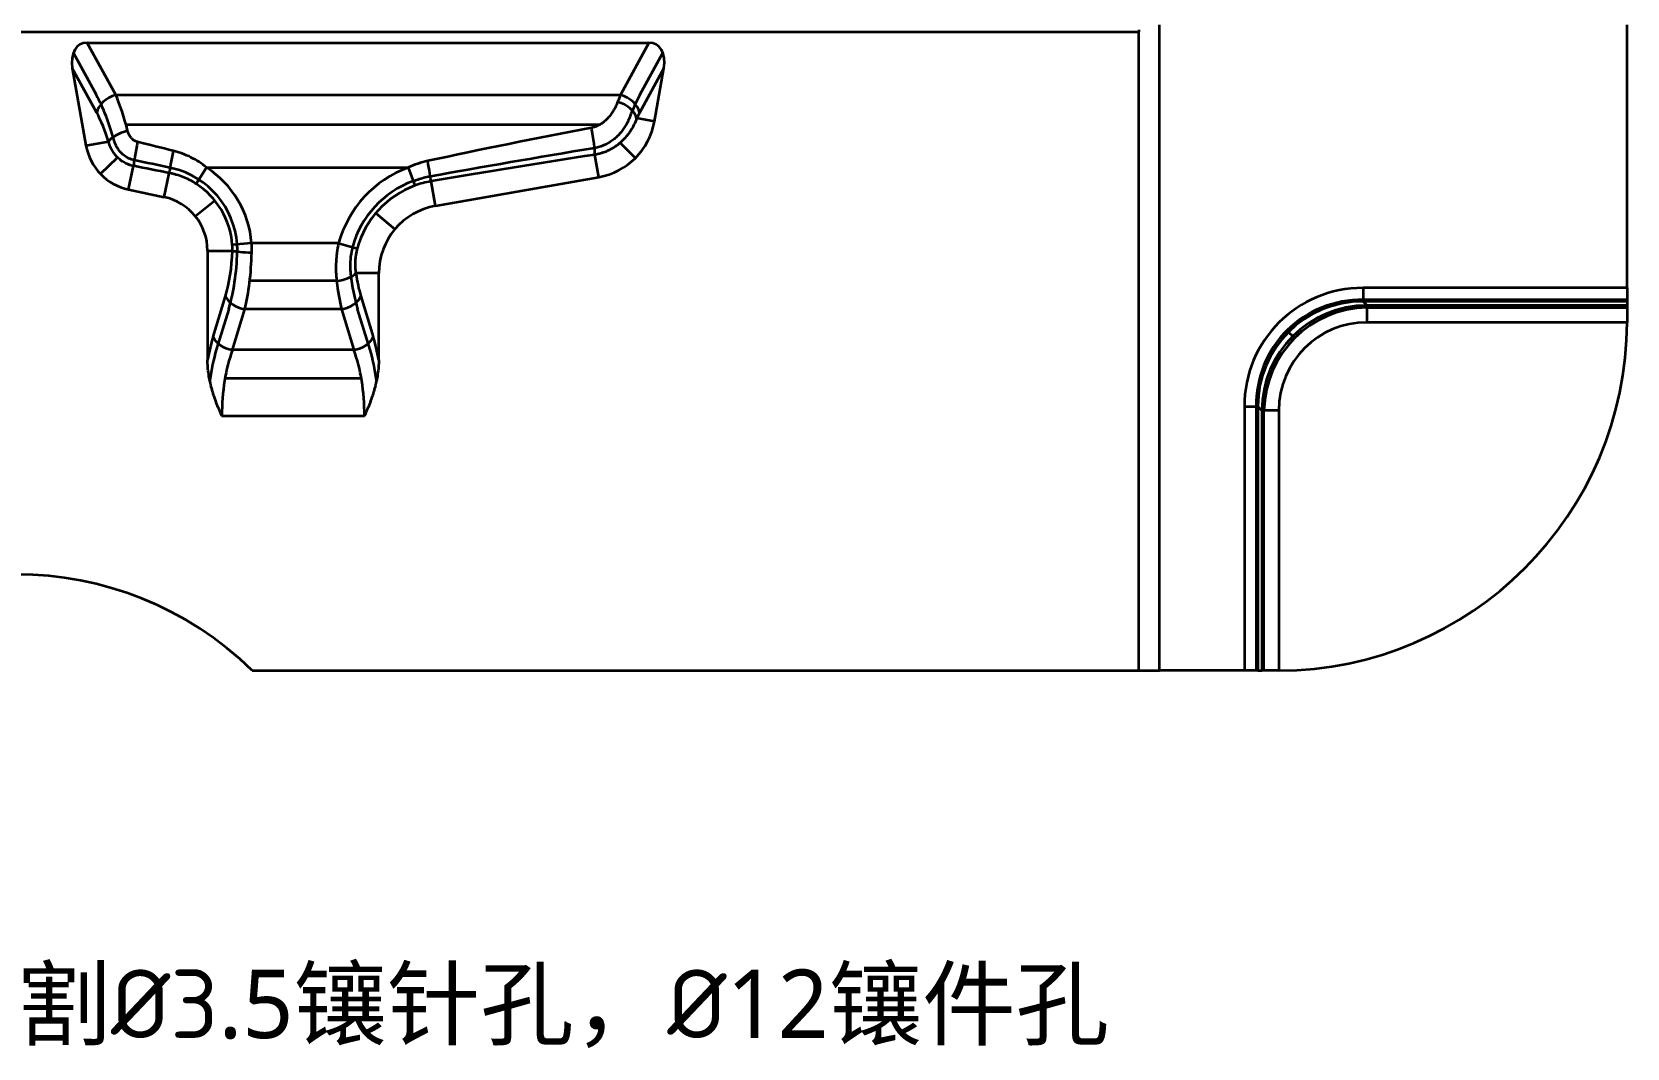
# Model space of a CAD drawing. Header units: millimetres. Extents: x 126 to 861, y 86 to 521.
# Drawn here: x 363.1 to 595.9, y 85.7 to 234 of the extents above; entities that cross this region are included whole.
import ezdxf

# ---------------------------------------------------------------- set-up
doc = ezdxf.new("R2010")
doc.units = ezdxf.units.MM
doc.layers.add('10', color=7, linetype='Continuous', true_color=0xffffff)
doc.styles.add('Capful-A', font='')
doc.styles.get('Capful-A').set_extended_font_data('Microsoft YaHei')

msp = doc.modelspace()

# ---------------------------------------------------------------- linework, layer by layer
at = {"layer": '10', "color": 7, "linetype": 'Continuous', "lineweight": 35}
for p, q in [((197.172, 234), (524.672, 234)), ((524.672, 140.775), (524.672, 234)), ((527.683, 140.775), (527.683, 235.033)), ((595.922, 196.638), (595.922, 235.033)), ((372.514, 224.795), (369.152, 230.953)), ((371.184, 232.419), (453.161, 232.419)), ((375.336, 224.813), (371.184, 232.419)), ((453.161, 232.419), (449.009, 224.813)), ((451.831, 224.795), (455.193, 230.953)), ((369.005, 228.713), (370.995, 217.429)), ((372.56, 222.202), (369.005, 228.713)), ((455.34, 228.713), (451.785, 222.202)), ((453.967, 220.929), (455.34, 228.713)), ((375.336, 224.813), (449.009, 224.813)), ((453.967, 220.929), (451.367, 221.387)), ((445.915, 220.419), (376.857, 220.419)), ((370.995, 217.429), (374.304, 218.012)), ((448.967, 217.817), (451.19, 215.594)), ((373.119, 213.261), (375.613, 215.67)), ((377.21, 210.993), (377.941, 214.429)), ((388.606, 214.206), (387.073, 211.84)), ((388.606, 214.206), (418.017, 214.206)), ((418.017, 214.206), (418.996, 211.562)), ((445.855, 212.817), (445.281, 216.075)), ((382.4, 209.89), (383.147, 213.402)), ((422.001, 208.611), (421.369, 212.196)), ((422.001, 208.611), (445.855, 212.817)), ((377.21, 210.993), (382.4, 209.89)), ((386.954, 207.099), (389.79, 209.396)), ((413.281, 207.536), (416.077, 205.191)), ((395.164, 203.156), (392.353, 202.944)), ((407.866, 203.156), (395.164, 203.156)), ((407.866, 203.156), (410.583, 202.404)), ((388.737, 202.065), (388.737, 186.132)), ((388.737, 202.065), (392.368, 202.065)), ((413.737, 198.763), (410.391, 198.763)), ((413.737, 186.132), (413.737, 198.763)), ((394.906, 197.697), (407.568, 197.697)), ((595.922, 196.638), (557.389, 196.638)), ((557.389, 196.638), (557.389, 194.658)), ((595.922, 196.638), (595.922, 194.658)), ((389.551, 189.507), (391.364, 195.443)), ((391.834, 193.537), (390.021, 187.601)), ((392.371, 187.578), (394.184, 193.515)), ((408.291, 193.515), (394.184, 193.515)), ((408.291, 193.515), (410.104, 187.578)), ((412.453, 187.601), (410.64, 193.537)), ((411.11, 195.443), (412.923, 189.507)), ((595.922, 194.899), (557.389, 194.899)), ((595.922, 194.658), (557.389, 194.658)), ((557.969, 194.078), (557.389, 194.658)), ((595.922, 194.078), (557.969, 194.078)), ((557.969, 191.602), (557.969, 194.078)), ((557.969, 193.775), (595.922, 193.775)), ((595.922, 194.658), (595.922, 194.078)), ((595.922, 194.078), (595.922, 191.775)), ((595.922, 191.602), (557.969, 191.602)), ((546.502, 190.195), (547.117, 189.58)), ((410.104, 187.578), (392.371, 187.578)), ((411.187, 183.396), (391.287, 183.396)), ((540.059, 179.308), (542.04, 179.308)), ((540.059, 179.308), (540.059, 140.775)), ((541.798, 179.308), (541.798, 140.775)), ((542.04, 179.308), (542.04, 140.775)), ((542.62, 178.728), (542.04, 179.308)), ((411.637, 177.936), (390.838, 177.936)), ((545.095, 178.728), (542.62, 178.728)), ((542.62, 178.728), (542.62, 140.775)), ((542.922, 140.775), (542.922, 178.728)), ((545.095, 178.728), (545.095, 140.775)), ((395.258, 140.775), (524.672, 140.775)), ((524.672, 140.775), (527.683, 140.775)), ((540.059, 140.775), (527.683, 140.775)), ((542.04, 140.775), (540.059, 140.775)), ((542.04, 140.775), (542.62, 140.775)), ((544.922, 140.775), (542.62, 140.775))]:
    msp.add_line(p, q, dxfattribs=at)
for centre, radius, start, end in [((444.119, 222.665), 10, 280, 350), ((378.874, 218.818), 8, 190, 258), ((380.737, 202.065), 14.468, 4.32819, 57.05256), ((423.737, 198.763), 16.468, 110.32374, 164.5265), ((380.737, 202.065), 12.368, 4.32819, 76.24505), ((423.737, 198.763), 14.368, 110.32374, 164.5265), ((380.737, 202.065), 8, 0, 78), ((380.737, 202.065), 11.649, 4.32819, 57.05256), ((423.737, 198.763), 13.649, 110.32374, 164.5265), ((423.737, 198.763), 10, 100, 180), ((544.922, 191.775), 51, 270.1946, 359.8054), ((360.923, 105.775), 49.03, 45.54892, 134.45108)]:
    msp.add_arc(centre, radius, start, end, dxfattribs=at)
for centre, major_axis, ratio, start_param, end_param in [((372.342, 228.176), (-2.179, 3.992), 0.6596645, 5.9375246, 7.3815194), ((452.003, 228.176), (2.179, 3.992), 0.6596645, 5.1848512, 6.6288461), ((370.455, 214.206), (-3.039, 14.961), 0.3568064, 4.9062787, 5.4238342), ((375.336, 222.691), (-2.633, -1.437), 0.6596645, 4.3667283, 5.8107231), ((373.697, 214.206), (-2.312, 14.985), 0.2893713, 5.0339028, 5.4531784), ((450.649, 214.206), (2.312, 14.985), 0.2893713, 0.8300069, 0.9218953), ((448.591, 221.877), (2.701, -1.306), 0.5991574, 0.4413805, 1.8527956), ((449.009, 222.691), (2.633, -1.437), 0.6596645, 0.4724622, 1.9164571), ((453.89, 214.206), (3.039, 14.961), 0.3568064, 0.8593512, 1.1290003), ((370.92, 213.716), (-2.431, 11.969), 0.3568064, 5.0061665, 5.4254422), ((453.425, 213.716), (2.431, 11.969), 0.3568064, 0.8577431, 0.9496315), ((377.08, 218.502), (-2.859, -0.909), 0.3431862, 4.6036761, 5.9104814), ((441.634, 214.206), (72.548, 14.139), 0.0690602, 1.5138111, 1.8474546), ((444.791, 218.852), (0.453, -2.966), 0.0632324, 0.3497958, 1.9635356), ((378.527, 217.186), (-0.571, -2.945), 0.0487792, 4.4661111, 5.9336856), ((372.198, 214.206), (-60.226, 14.157), 0.0823254, 4.5390527, 4.6264806), ((383.733, 216.16), (-0.589, -2.942), 0.0323857, 4.5520591, 5.9339284), ((460.019, 214.206), (90.69, 14.115), 0.0559844, 1.726011, 2.0036567), ((371.612, 211.448), (-60.233, 11.298), 0.0671226, 4.5322937, 4.6197217), ((356.843, 214.206), (-75.291, 14.123), 0.0671226, 4.3664739, 4.439574), ((420.879, 214.972), (0.509, -2.956), 0.0108612, 0.3490873, 1.6337664), ((442.124, 211.43), (72.552, 11.292), 0.0559844, 1.5185561, 1.8521996), ((388.019, 203.156), (0, 12), 0.3639702, 4.0142573, 4.6212704), ((387.645, 203.156), (0, 15), 0.3639702, 4.0161662, 4.6311376), ((395.187, 202.065), (-2.998, 0.1), 0.0909427, 0.3505808, 1.5738208), ((390.838, 203.156), (0, 15), 0.2911762, 4.0142573, 4.6212704), ((407.572, 198.763), (2.97, 0.425), 0.3629261, 4.6604625, 5.9073538), ((414.829, 203.156), (0, 15), 0.3639702, 1.8706566, 2.2670191), ((414.456, 203.156), (0, 12), 0.3639702, 1.9456479, 2.268928), ((411.637, 203.156), (0, 15), 0.2911762, 1.9456479, 2.268928), ((557.731, 178.966), (-12.616, 12.616), 0.9808148, 5.5074723, 7.0588983), ((394.184, 195.443), (-2.869, 0.876), 0.6258868, 0.4539688, 1.7596683), ((408.291, 195.443), (2.869, 0.876), 0.6258868, 4.523517, 5.8292166), ((557.45, 179.247), (-11.175, 11.175), 0.9808148, 5.4920126, 7.0743581), ((557.731, 178.966), (-11.229, 11.229), 0.9760289, 5.5074723, 7.0588983), ((558.223, 178.474), (-11.106, 11.106), 0.9868637, 5.5074723, 7.0588983), ((558.575, 178.123), (-11.175, 11.175), 0.9808148, 5.526804, 7.0395666), ((558.223, 178.474), (-9.372, 9.372), 0.9808148, 5.5074723, 7.0588983), ((394.57, 177.936), (0, 18), 0.3639702, 0.8726646, 1.0980841), ((392.371, 189.507), (-2.869, 0.876), 0.6258868, 0.4539688, 1.7596683), ((410.104, 189.507), (2.869, 0.876), 0.6258868, 4.523517, 5.8292166), ((407.904, 177.936), (0, 18), 0.3639702, 5.1851012, 5.4105207), ((394.197, 177.936), (0, 15), 0.3639702, 0.8706882, 1.2191091), ((397.389, 177.936), (0, 15), 0.4367643, 0.8726646, 1.5707963), ((405.085, 177.936), (0, 15), 0.4367643, 4.7123893, 5.4105207), ((408.278, 177.936), (0, 15), 0.3639702, 5.0640762, 5.4124971)]:
    msp.add_ellipse(centre, major_axis=major_axis, ratio=ratio, start_param=start_param, end_param=end_param, dxfattribs=at)
for points, knots in [([(524.672, 234.292), (524.672, 234.249), (524.672, 234.172), (524.672, 234.077), (524.672, 233.988), (524.672, 233.987), (524.672, 234)], [0, 0, 0, 0, 0.2247563, 0.4416925, 0.7309407, 1, 1, 1, 1]), ([(448.591, 223.795), (448.517, 223.605), (448.437, 223.415), (448.26, 223.033), (448.163, 222.842), (448.002, 222.555), (447.946, 222.459), (447.857, 222.317), (447.826, 222.269), (447.764, 222.174), (447.732, 222.127), (447.57, 221.892), (447.429, 221.709), (447.123, 221.357), (446.958, 221.188), (446.688, 220.948), (446.594, 220.871), (446.471, 220.778), (446.447, 220.759), (446.397, 220.722), (446.371, 220.704), (446.295, 220.651), (446.243, 220.616), (446.086, 220.515), (445.979, 220.452), (445.758, 220.336), (445.644, 220.282), (445.469, 220.21), (445.409, 220.187), (445.289, 220.144), (445.228, 220.124), (445.043, 220.068), (444.918, 220.037), (444.791, 220.013)], [0, 0, 0, 0, 0.125, 0.125, 0.25, 0.25, 0.3125, 0.3125, 0.34375, 0.34375, 0.375, 0.375, 0.5, 0.5, 0.625, 0.625, 0.6875, 0.6875, 0.703125, 0.703125, 0.71875, 0.71875, 0.75, 0.75, 0.8125, 0.8125, 0.875, 0.875, 0.90625, 0.90625, 0.9375, 0.9375, 1, 1, 1, 1]), ([(450.364, 221.583), (450.231, 221.234), (450.072, 220.885), (449.659, 220.134), (449.399, 219.744), (448.95, 219.196), (448.791, 219.02), (448.45, 218.68), (448.268, 218.516), (447.694, 218.054), (447.282, 217.791), (446.4, 217.36), (445.923, 217.192), (445.367, 217.07), (445.293, 217.055), (445.219, 217.041)], [0, 0, 0, 0, 0.1708546, 0.1708546, 0.3704873, 0.3704873, 0.4703036, 0.4703036, 0.57012, 0.57012, 0.7697527, 0.7697527, 0.9693853, 0.9693853, 1, 1, 1, 1]), ([(451.367, 221.387), (451.254, 221.076), (451.125, 220.767), (450.829, 220.16), (450.663, 219.862), (450.429, 219.497), (450.357, 219.388), (450.282, 219.28), (450.231, 219.208), (450.205, 219.173), (450.075, 218.995), (449.967, 218.856), (449.628, 218.451), (449.385, 218.196), (448.992, 217.836), (448.857, 217.72), (448.646, 217.552), (448.575, 217.497), (448.43, 217.39), (448.356, 217.337), (448.206, 217.234), (448.131, 217.184), (448.016, 217.111), (447.977, 217.087), (447.9, 217.04), (447.705, 216.924), (447.348, 216.731), (446.855, 216.51), (446.516, 216.387), (446.172, 216.276), (445.997, 216.227), (445.775, 216.173), (445.731, 216.163), (445.641, 216.143), (445.597, 216.134), (445.462, 216.107), (445.371, 216.09), (445.281, 216.075)], [0, 0, 0, 0, 0.125, 0.125, 0.25, 0.25, 0.28125, 0.296875, 0.296875, 0.3125, 0.3125, 0.375, 0.375, 0.5, 0.5, 0.5625, 0.5625, 0.59375, 0.59375, 0.625, 0.625, 0.65625, 0.65625, 0.671875, 0.671875, 0.6875, 0.75, 0.8125, 0.875, 0.875, 0.9375, 0.9375, 0.953125, 0.953125, 0.96875, 0.96875, 1, 1, 1, 1]), ([(378.527, 217.931), (378.478, 217.943), (378.431, 217.957), (378.36, 217.981), (378.337, 217.99), (378.291, 218.009), (378.269, 218.018), (378.157, 218.069), (378.072, 218.118), (377.952, 218.2), (377.913, 218.229), (377.856, 218.275), (377.838, 218.291), (377.801, 218.323), (377.783, 218.34), (377.695, 218.423), (377.63, 218.493), (377.51, 218.642), (377.455, 218.72), (377.392, 218.821), (377.38, 218.842), (377.356, 218.883), (377.321, 218.945), (377.289, 219.008), (377.228, 219.136), (377.193, 219.222), (377.13, 219.397), (377.103, 219.486), (377.08, 219.576)], [0, 0, 0, 0, 0.0625, 0.0625, 0.09375, 0.09375, 0.125, 0.125, 0.25, 0.25, 0.3125, 0.3125, 0.34375, 0.34375, 0.375, 0.375, 0.5, 0.5, 0.625, 0.625, 0.65625, 0.65625, 0.6875, 0.75, 0.75, 0.875, 0.875, 1, 1, 1, 1]), ([(377.941, 214.429), (377.829, 214.451), (377.719, 214.478), (377.555, 214.525), (377.5, 214.541), (377.392, 214.577), (377.338, 214.595), (377.072, 214.692), (376.867, 214.784), (376.571, 214.944), (376.474, 215.001), (376.331, 215.092), (376.284, 215.123), (376.191, 215.187), (376.145, 215.22), (375.917, 215.39), (375.747, 215.537), (375.43, 215.852), (375.283, 216.021), (375.114, 216.245), (375.064, 216.313), (375.016, 216.383), (374.985, 216.43), (374.969, 216.453), (374.892, 216.572), (374.835, 216.668), (374.672, 216.962), (374.579, 217.164), (374.42, 217.579), (374.355, 217.793), (374.304, 218.012)], [0, 0, 0, 0, 0.0625, 0.0625, 0.09375, 0.09375, 0.125, 0.125, 0.25, 0.25, 0.3125, 0.3125, 0.34375, 0.34375, 0.375, 0.375, 0.5, 0.5, 0.625, 0.625, 0.65625, 0.671875, 0.671875, 0.6875, 0.6875, 0.75, 0.75, 0.875, 0.875, 1, 1, 1, 1]), ([(378.042, 215.268), (377.774, 215.329), (377.51, 215.421), (377.006, 215.661), (376.769, 215.807), (376.326, 216.151), (376.122, 216.347), (375.765, 216.771), (375.607, 217.002), (375.342, 217.488), (375.235, 217.739), (375.137, 218.05), (375.122, 218.101), (375.107, 218.152)], [0, 0, 0, 0, 0.1902532, 0.1902532, 0.3832003, 0.3832003, 0.5761474, 0.5761474, 0.7690945, 0.7690945, 0.9620416, 0.9620416, 1, 1, 1, 1]), ([(388.606, 214.206), (388.247, 214.497), (387.876, 214.765), (387.111, 215.26), (386.716, 215.486), (385.903, 215.895), (385.484, 216.078), (384.945, 216.279), (384.837, 216.317), (384.618, 216.392), (384.509, 216.427), (384.179, 216.53), (383.957, 216.592), (383.733, 216.648)], [0, 0, 0, 0, 0.25, 0.25, 0.5, 0.5, 0.75, 0.75, 0.8125, 0.8125, 0.875, 0.875, 1, 1, 1, 1]), ([(420.879, 215.164), (420.384, 215.057), (419.899, 214.924), (418.945, 214.604), (418.477, 214.419), (418.017, 214.206)], [0, 0, 0, 0, 0.5, 0.5, 1, 1, 1, 1]), ([(387.073, 211.84), (386.773, 212.034), (386.466, 212.211), (385.837, 212.532), (385.516, 212.677), (384.86, 212.936), (384.525, 213.05), (384.099, 213.174), (384.013, 213.198), (383.841, 213.244), (383.582, 213.31), (383.322, 213.368), (383.147, 213.402)], [0, 0, 0, 0, 0.25, 0.25, 0.5, 0.5, 0.75, 0.75, 0.8125, 0.8125, 0.875, 1, 1, 1, 1]), ([(421.26, 212.894), (421.158, 212.876), (421.056, 212.856), (420.368, 212.715), (419.789, 212.557), (419.066, 212.304), (418.914, 212.248), (418.764, 212.19)], [0, 0, 0, 0, 0.1208612, 0.1208612, 0.8151156, 0.8151156, 1, 1, 1, 1]), ([(421.369, 212.196), (420.964, 212.126), (420.563, 212.039), (419.772, 211.829), (419.382, 211.705), (418.996, 211.562)], [0, 0, 0, 0, 0.5, 0.5, 1, 1, 1, 1]), ([(407.866, 203.156), (407.764, 202.695), (407.681, 202.232), (407.603, 201.651), (407.588, 201.535), (407.562, 201.302), (407.55, 201.185), (407.517, 200.836), (407.484, 200.373), (407.47, 199.912), (407.467, 199.625), (407.467, 199.567), (407.467, 199.453), (407.468, 199.281), (407.471, 199.111), (407.489, 198.546), (407.522, 198.102), (407.572, 197.664)], [0, 0, 0, 0, 0.25, 0.25, 0.3125, 0.3125, 0.375, 0.375, 0.5, 0.625, 0.625, 0.65625, 0.65625, 0.6875, 0.75, 0.75, 1, 1, 1, 1]), ([(409.894, 202.595), (409.871, 202.508), (409.849, 202.42), (409.591, 201.328), (409.505, 200.324), (409.573, 199.122), (409.59, 198.923), (409.613, 198.726)], [0, 0, 0, 0, 0.0678398, 0.0678398, 0.8433502, 0.8433502, 1, 1, 1, 1]), ([(410.583, 202.404), (410.498, 202.098), (410.43, 201.79), (410.368, 201.401), (410.356, 201.323), (410.341, 201.207), (410.331, 201.129), (410.305, 200.895), (410.278, 200.547), (410.272, 200.24), (410.273, 200.011), (410.275, 199.935), (410.28, 199.784), (410.284, 199.709), (410.307, 199.337), (410.342, 199.046), (410.391, 198.763)], [0, 0, 0, 0, 0.25, 0.25, 0.3125, 0.3125, 0.34375, 0.375, 0.5, 0.625, 0.625, 0.6875, 0.6875, 0.75, 0.75, 1, 1, 1, 1]), ([(390.838, 177.936), (390.833, 177.946), (390.829, 177.956), (390.82, 177.977), (390.806, 178.007), (390.774, 178.079), (390.711, 178.221), (390.587, 178.507), (390.483, 178.752), (390.278, 179.245), (390.147, 179.576), (389.897, 180.242), (389.748, 180.662), (389.611, 181.085), (389.557, 181.255), (389.531, 181.34), (389.453, 181.596), (389.403, 181.767), (389.261, 182.28), (389.176, 182.624), (389.025, 183.315), (388.959, 183.662), (388.852, 184.36), (388.81, 184.711), (388.753, 185.418), (388.737, 185.774), (388.737, 186.132)], [0, 0, 0, 0, 0.0039062, 0.0039062, 0.0078125, 0.015625, 0.03125, 0.0625, 0.125, 0.125, 0.25, 0.25, 0.375, 0.40625, 0.40625, 0.4375, 0.4375, 0.5, 0.5, 0.625, 0.625, 0.75, 0.75, 0.875, 0.875, 1, 1, 1, 1]), ([(413.737, 186.132), (413.737, 185.774), (413.722, 185.418), (413.664, 184.711), (413.622, 184.36), (413.515, 183.662), (413.45, 183.315), (413.299, 182.624), (413.213, 182.28), (413.071, 181.767), (413.021, 181.596), (412.943, 181.34), (412.917, 181.255), (412.863, 181.085), (412.726, 180.662), (412.578, 180.242), (412.328, 179.576), (412.196, 179.245), (411.992, 178.752), (411.887, 178.507), (411.763, 178.221), (411.7, 178.079), (411.668, 178.007), (411.655, 177.977), (411.646, 177.956), (411.641, 177.946), (411.637, 177.936)], [0, 0, 0, 0, 0.125, 0.125, 0.25, 0.25, 0.375, 0.375, 0.5, 0.5, 0.5625, 0.5625, 0.59375, 0.59375, 0.625, 0.75, 0.75, 0.875, 0.875, 0.9375, 0.96875, 0.984375, 0.9921875, 0.9960938, 0.9960938, 1, 1, 1, 1])]:
    msp.add_open_spline(points, degree=3, knots=knots, dxfattribs=at)
for points in [[(383.678, 214.078), (383.54, 214.111), (383.402, 214.143), (383.262, 214.172)], [(392.368, 202.065), (392.38, 202.357), (392.375, 202.65), (392.353, 202.944)], [(393.087, 201.939), (393.1, 202.29), (393.095, 202.643), (393.069, 202.998)], [(395.187, 201.792), (395.199, 202.246), (395.192, 202.701), (395.164, 203.156)], [(595.922, 191.775), (595.922, 191.717), (595.922, 191.66), (595.922, 191.602)], [(545.095, 140.775), (545.038, 140.775), (544.98, 140.775), (544.922, 140.775)]]:
    msp.add_open_spline(points, degree=3, dxfattribs=at)

# ---------------------------------------------------------------- texts
at = {"insert": (186.12, 97.136), "char_height": 10, "attachment_point": 1, "style": 'Capful-A'}
msp.add_mtext_dynamic_manual_height_columns('CH184-09A-DOWN 前模仁 线割{\\fISOCPEUR|b0|i0|c134|p34;%%C3}.5镶针孔，{\\fISOCPEUR|b0|i0|c134|p34;%%C}12镶件孔', width=363.62564, gutter_width=12.5, heights=[0], dxfattribs=at)

doc.saveas('drawing.dxf')
